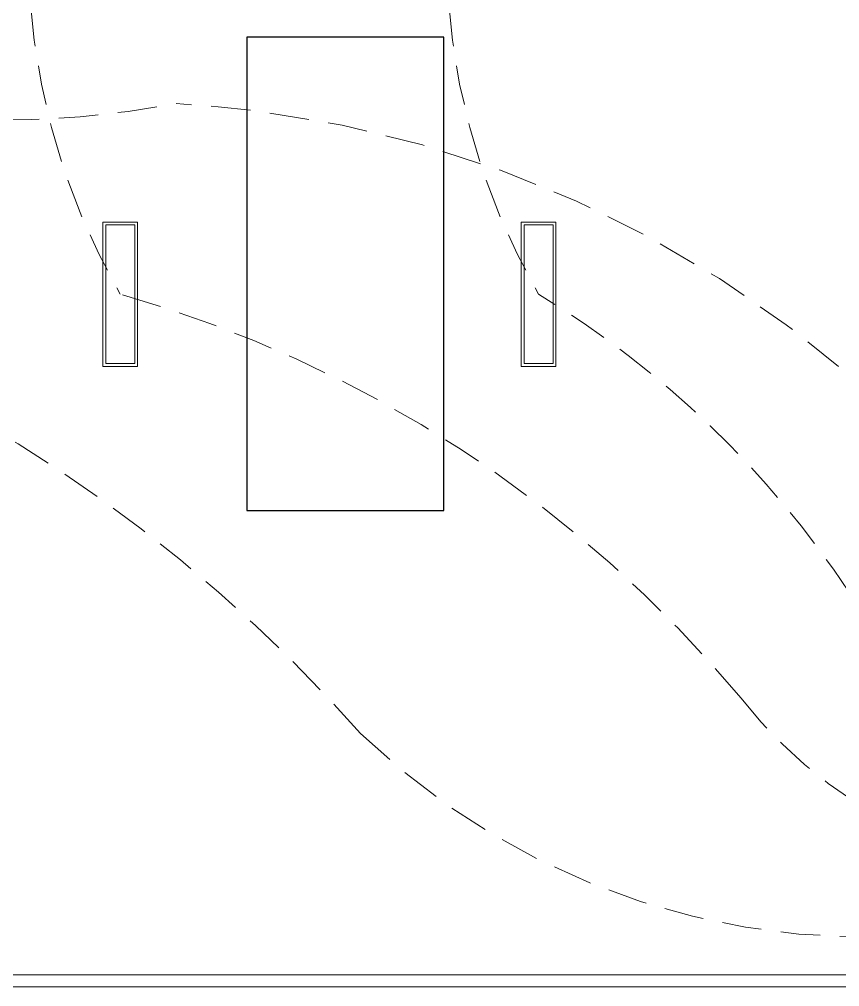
# Model space of a CAD drawing. Header units: millimetres. Extents: x -461 to 1315, y -154 to 152.
# Drawn here: x -448.68 to -438.28, y -153.96 to -141.7 of the extents above; entities that cross this region are included whole.
import ezdxf

# ---------------------------------------------------------------- set-up
doc = ezdxf.new("R2010")
doc.units = ezdxf.units.MM
doc.linetypes.add('DASHED', pattern=[0.75, 0.5, -0.25])
doc.layers.get('0').update_dxf_attribs({"lineweight": 13})
for name, color, linetype, lineweight in [('A-WALL', 253, 'Continuous', 15), ('E-CONT', 222, 'DASHED', 13), ('E-LITE', 40, 'Continuous', 13)]:
    doc.layers.add(name, color=color, linetype=linetype, lineweight=lineweight)
doc.layers.add('C-TRAL', color=212, linetype='Continuous')

# ---------------------------------------------------------------- blocks, each defined once
blk = doc.blocks.new('RETIE-LUMINARIA30X120DE40W')
at = {"lineweight": 5}
for points in [[(1192.25, 1610.31), (1192.25, 1634.63), (1090.97, 1634.63), (1090.97, 1610.31)], [(1190.25, 1612.31), (1190.25, 1632.63), (1092.97, 1632.63), (1092.97, 1612.31)]]:
    blk.add_lwpolyline(points, close=True, dxfattribs=at)

msp = doc.modelspace()

# ---------------------------------------------------------------- linework, layer by layer
at = {"layer": 'A-WALL'}
for p, q in [((-452.443, -153.813), (-431.256, -153.813)), ((-460.806, -153.963), (-431.056, -153.963)), ((-460.806, -153.963), (-431.056, -153.963))]:
    msp.add_line(p, q, dxfattribs=at)
at = {"layer": 'C-TRAL'}
for p, q in [((-443.295, -141.926), (-445.795, -141.926)), ((-445.795, -141.926), (-445.795, -147.926)), ((-443.295, -147.926), (-443.295, -141.926)), ((-445.795, -147.926), (-443.295, -147.926))]:
    msp.add_line(p, q, dxfattribs=at)
at = {"layer": 'E-CONT'}
for points in [[(-452.694, -127.812, 0.267949), (-452.694, -136.498, 0.267949), (-452.694, -145.184, -0.130269), (-444.354, -150.752, 0.309607), (-434.055, -152.477)], [(-447.4, -127.812, 0.267949), (-447.4, -136.498, 0.267949), (-447.4, -145.184, -0.150529), (-439.527, -150.305, 0.27123), (-434.078, -152.47)], [(-442.095, -127.812, 0.267949), (-442.095, -136.498, 0.267949), (-442.095, -145.184, -0.110389), (-438.159, -148.955, 0.210101), (-434.055, -152.477)], [(-456.203, -131.956, 0.206278), (-455.947, -140.703, 0.206219), (-446.692, -142.767, -0.30166), (-434.055, -152.186)]]:
    msp.add_lwpolyline(points, format="xyb", dxfattribs=at)

# ---------------------------------------------------------------- block references
at = {"layer": 'E-LITE', "xscale": 0.01807222282538233, "yscale": 0.01807222282538233, "zscale": 0.01807222282538233, "rotation": 270}
for p in [(-476.721, -124.552), (-471.416, -124.552)]:
    msp.add_blockref('RETIE-LUMINARIA30X120DE40W', p, dxfattribs=at)

doc.saveas('drawing.dxf')
